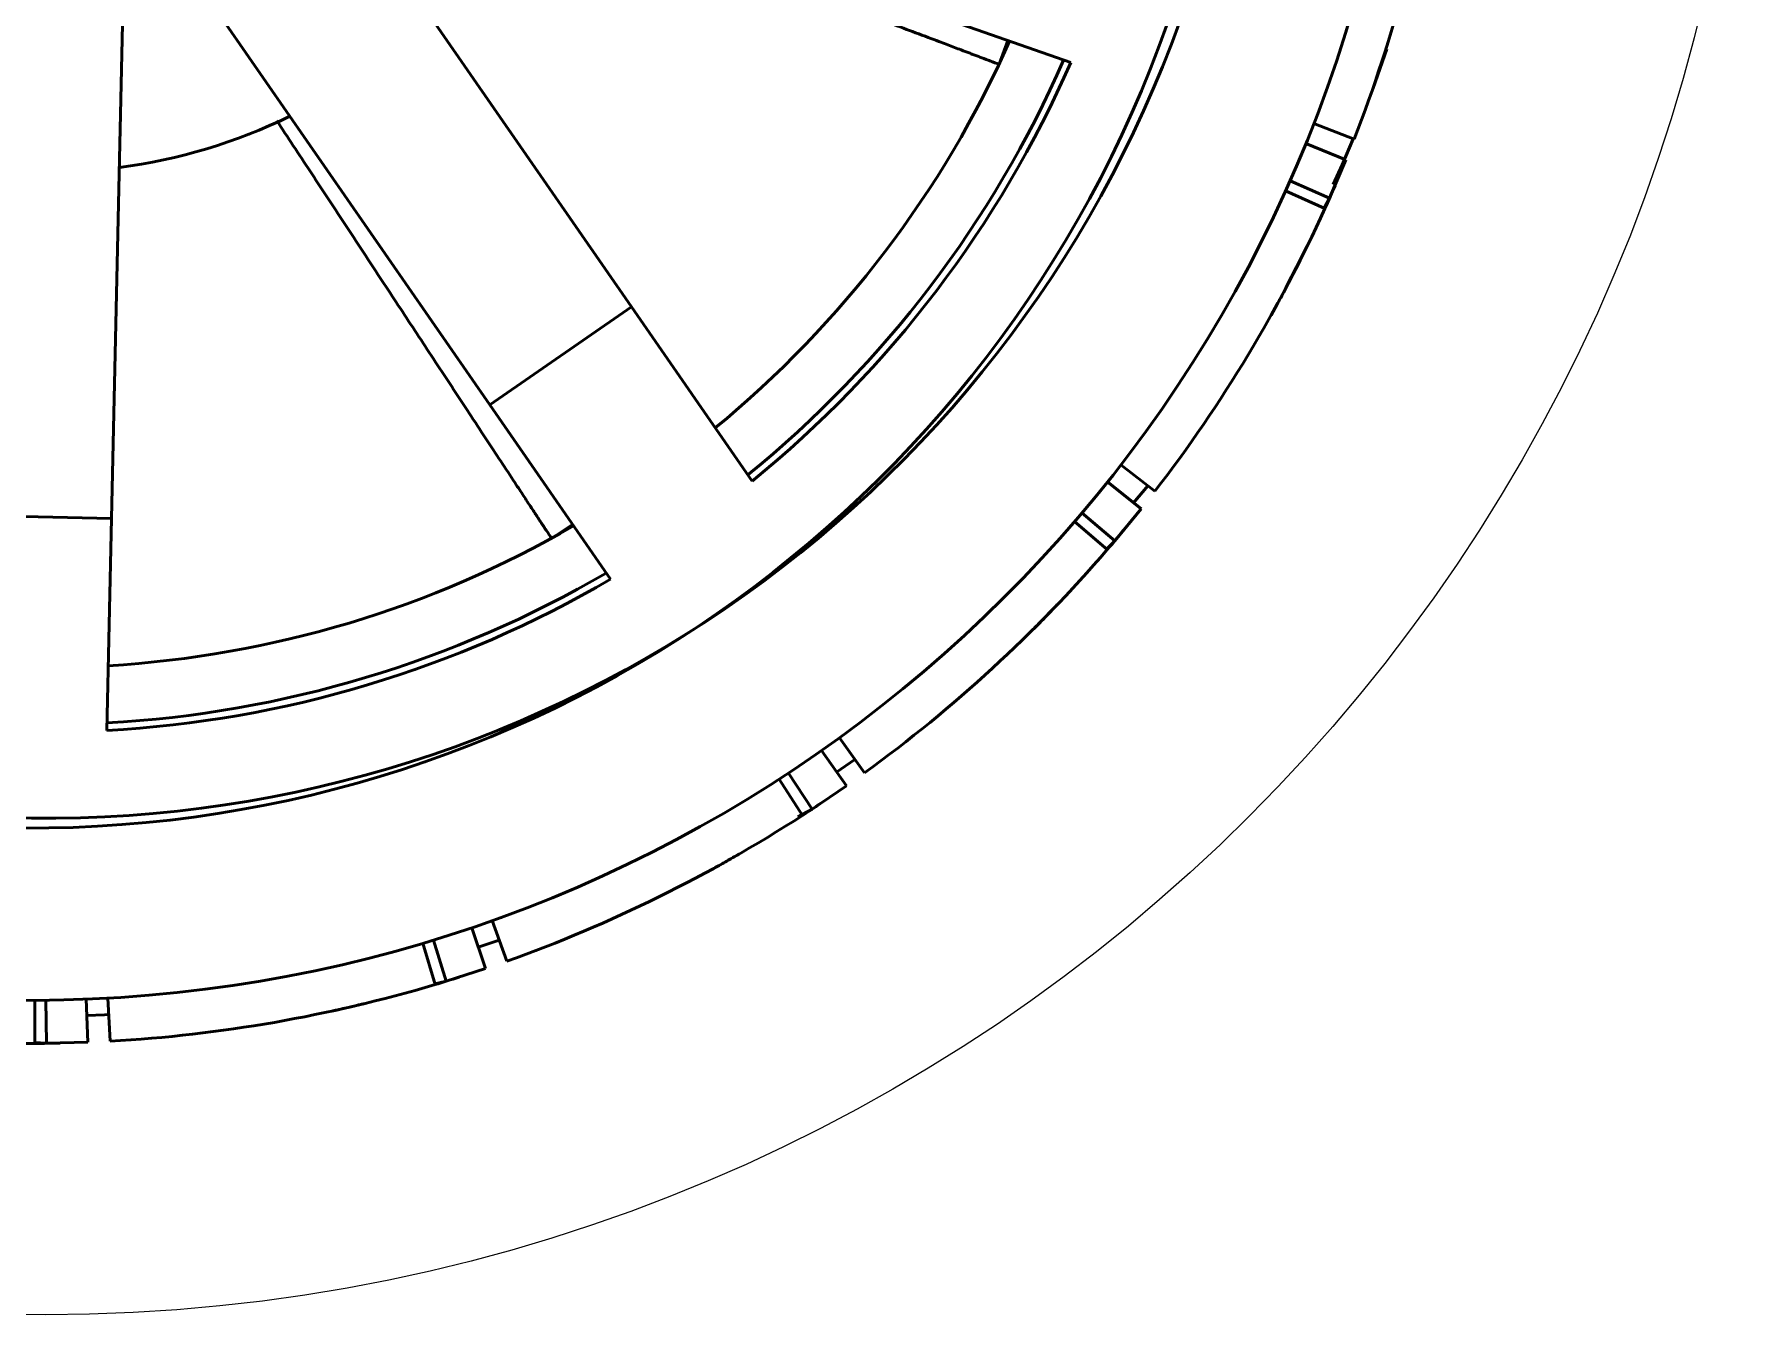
# Model space of a CAD drawing. Header units: inches. Extents: x -1846 to 3013, y 0 to 1997.
# Drawn here: x 2774.52 to 2814.32, y 313.82 to 343.56 of the extents above; entities that cross this region are included whole.
import ezdxf

# ---------------------------------------------------------------- set-up
doc = ezdxf.new("R2010")
doc.units = ezdxf.units.IN
doc.layers.add('Basic', color=7, linetype='Continuous', lineweight=50)
doc.layers.add('Thin', color=3, linetype='Continuous', lineweight=25)

msp = doc.modelspace()

# ---------------------------------------------------------------- linework, layer by layer
at = {"layer": 'Basic'}
for p, q in [((2788.393135160442, 337.2294907865413), (2780.139530020873, 349.1444090739075)), ((2776.317955078279, 332.3137099747461), (2776.644061507091, 346.8044287350982)), ((2785.104988462179, 334.9517525902821), (2776.85138332261, 346.8666708776478)), ((2798.59799567262, 342.9023668748288), (2793.951391953827, 344.5286007288538)), ((2797.138971327308, 343.4130010773107), (2796.931721315786, 342.8636045332574)), ((2805.915479839859, 343.2199256012706), (2805.936891556381, 343.212706527149)), ((2804.246026011382, 341.4876912882797), (2805.177555648014, 341.1240258705167)), ((2804.058986975164, 341.0195112132525), (2804.984671641914, 340.6412151681453)), ((2804.984671561665, 340.6412149717759), (2804.607190978031, 339.7547093745612)), ((2803.586697709425, 339.9227253894488), (2804.49762333662, 339.5101547873475)), ((2803.692945119277, 340.1598692315953), (2804.607190978031, 339.7547093745612)), ((2804.607190885001, 339.7547091646389), (2804.478793958147, 339.518682868874)), ((2803.956249336497, 338.373086395674), (2803.611151854285, 337.7018399160544)), ((2785.104988462179, 334.9517525902821), (2788.393135160442, 337.2294907865413)), ((2791.196440258897, 333.1826348226533), (2788.393135160442, 337.2294907865413)), ((2803.39115508777, 337.2926948949377), (2803.249803770625, 337.0368892792563)), ((2787.908293560634, 330.9048966263937), (2785.104988462179, 334.9517525902821)), ((2799.759949737747, 333.5609321961512), (2800.551289490828, 332.9495555567593)), ((2799.448585527105, 333.1644116896792), (2800.230195148603, 332.54064378446)), ((2800.055440466308, 332.6750297425125), (2800.38352321966, 333.0765410214659)), ((2772.318967599042, 332.4037052018485), (2776.317955078279, 332.3137099747461)), ((2776.207194289622, 327.3919933316248), (2776.317955078279, 332.3137099747461)), ((2798.855181804873, 332.4427171564249), (2799.618247560051, 331.7963962970417)), ((2800.230195016281, 332.5406436186537), (2799.618247560051, 331.7963962970417)), ((2787.028061323608, 332.1756013670175), (2786.537465355943, 331.8529487265342)), ((2798.686427020667, 332.2451126605853), (2799.444219188838, 331.5926166607065)), ((2799.618247411648, 331.7963961218321), (2799.42855517071, 331.6061041439508)), ((2793.222364967605, 327.2191362824761), (2793.809405196618, 326.4095785207816)), ((2792.81190045913, 326.9263990777951), (2793.386113672254, 326.1076932784546)), ((2792.039208911019, 326.4011193919456), (2792.589275513265, 325.5659986024222)), ((2793.159601332131, 326.4244089378882), (2793.5846210183, 326.7168597947531)), ((2791.821618261453, 326.2590629834659), (2792.3648851559, 325.4195029311778)), ((2793.386113498579, 326.1076931566441), (2792.589275513265, 325.5659986024222)), ((2792.58927532151, 325.5659984761197), (2792.258887811854, 325.3849157273077)), ((2784.686596525561, 322.8108400605253), (2785.006893990761, 321.8635230418951)), ((2785.162907938517, 322.976078136067), (2785.498090135372, 322.0339248072975)), ((2783.548417410866, 322.4495305025235), (2783.833146778732, 321.4909225602056)), ((2783.797216025425, 322.5245302582695), (2784.089720349996, 321.568266058319)), ((2784.835335233961, 322.3615792752627), (2785.322957447114, 322.5237318587366)), ((2784.089720130426, 321.568265991156), (2783.82726125211, 321.5107375606991)), ((2785.006893789802, 321.863522973949), (2784.089720349996, 321.568266058319)), ((2775.730937528051, 321.1511527532776), (2775.771370649579, 320.1519705062962)), ((2776.234507927546, 321.1755050935086), (2776.290677624057, 320.1770838571593)), ((2774.5370699992, 321.1251408832014), (2774.540194760451, 320.1251457652799)), ((2774.796920394663, 321.1270079520442), (2774.808165480773, 320.127071180024)), ((2774.808165251175, 320.127071177442), (2774.540130169764, 320.1458162634896)), ((2775.771370437618, 320.1519704977187), (2774.808165480773, 320.127071180024))]:
    msp.add_line(p, q, dxfattribs=at)
at = {"layer": 'Basic', "flags": 128}
for points in [[(2805.564188344209, 342.1658341806693), (2805.617287631007, 342.3083913909646), (2805.936891556381, 343.212706527149)], [(2804.69359499957, 340.0675372150005), (2804.899934538373, 340.5295272684849), (2805.155640331827, 341.1301504740874)], [(2775.743983567188, 320.7733241234429), (2776.153564596848, 320.7892529296847), (2776.255975927962, 320.7940323248123)]]:
    msp.add_lwpolyline(points, dxfattribs=at)
at = {"layer": 'Basic'}
for centre, radius, start, end in [((2774.437077639166, 353.1249846566944), 32.0000000000001, 122.9063086503064, 57.48757152647449), ((2774.790936280948, 353.3533918542945), 28.00000000000005, 127.6575851023333, 55.63472167264027), ((2774.437077639166, 353.1249846566944), 28.00000000000001, 126.7890938006399, 54.95412892232656), ((2774.437077639166, 353.1249846566944), 32.99999999999999, 338.6745267094103, 351.9972177412143), ((2774.790936280948, 353.3533918542945), 24.50000000000002, 309.3932214100051, 336.0283876854749), ((2774.790936280948, 353.3533918542945), 25.8250226729481, 309.1524817823815, 336.2691273131111), ((2774.790936280948, 353.3533918542945), 26, 309.1225303335177, 336.2990787619771), ((2774.790936280948, 353.353391854294), 12.99999999999995, 277.5606876461753, 295.8609214493161), ((2774.437077639166, 353.1249846566944), 32.99999999999999, 335.6334491969756, 336.6569922965955), ((2774.437077639166, 353.1249846566944), 33, 322.3108903457834, 335.633581377578), ((2774.790936280948, 353.3533918542945), 24.5, 273.3932214100162, 300.0283876854814), ((2774.437077639166, 353.1249846566944), 33, 319.2698128333394, 320.2933559329565), ((2774.437077639166, 353.1249846566944), 33, 305.9472539821325, 319.2699450139351), ((2774.790936280948, 353.3533918542945), 25.99999999999998, 273.1225303335129, 300.2990787619741), ((2774.790936280948, 353.3533918542945), 25.82502267294812, 273.1524817823816, 300.2691273131083), ((2774.437077639166, 353.1249846566944), 33, 302.9063086503064, 303.9297195693165), ((2774.437077639166, 353.1249846566944), 32.99999999999998, 289.5836176185006, 302.9063086502919), ((2774.437077639166, 353.1249846566944), 32.99999999999999, 286.5425401060664, 287.5660832056907), ((2774.437077639166, 353.1249846566944), 32.99999999999999, 273.2199812548679, 286.5426722866609), ((2774.437077639166, 353.1249846566944), 33, 256.8563448912395, 270.1790359230374), ((2774.437077639166, 353.1249846566944), 32.99999999999996, 270.178903742427, 271.2024468420439)]:
    msp.add_arc(centre, radius, start, end, dxfattribs=at)
for points, knots in [([(2796.931721315786, 342.8636045332574), (2796.871516886403, 342.8863155765258), (2796.795325085129, 342.91505756965), (2796.645135018853, 342.9717140836075), (2796.559359225432, 343.0040714662069), (2796.466190301545, 343.0392177749305), (2796.368327434736, 343.0761347895956), (2796.275660991514, 343.1110915464834), (2796.079213059564, 343.1851980122061), (2795.84688973104, 343.2728378290823), (2795.511864154952, 343.399220230384), (2794.861994024585, 343.6443721037696), (2793.826066261128, 344.0351573084378), (2792.502434454255, 344.5344737133079), (2791.19622923457, 345.0272162501143), (2789.909338906807, 345.5126725896981), (2788.63785081628, 345.9923187109986), (2787.321674918446, 346.4888225076517), (2786.457596006368, 346.8147808093955), (2785.997783256834, 346.9882369380704)], [0, 0, 0, 0, 0.03932208969544499, 0.04976412656697369, 0.05811880100974291, 0.06596393164394647, 0.07324200828820895, 0.0810011486175961, 0.08978885115071658, 0.131868160490395, 0.1784729579444535, 0.2423872481920449, 0.3588261132182727, 0.4625400168692475, 0.5688344726831814, 0.6744005710105492, 0.7787020277064804, 0.8822380367296939, 1, 1, 1, 1]), ([(2786.537465355942, 331.8529487265342), (2786.502108165731, 331.9067096222126), (2786.45736182335, 331.9747468002366), (2786.369157370696, 332.1088623888683), (2786.318782488407, 332.185457807661), (2786.264065727575, 332.2686550881409), (2786.206592281988, 332.3560439302429), (2786.152170620776, 332.4387925093475), (2786.036799593008, 332.6142150966949), (2785.900359463115, 332.8216734254198), (2785.703603794461, 333.1208420220647), (2785.321944441672, 333.7011581763646), (2784.713559254348, 334.6262128086183), (2783.936208712203, 335.8081806390002), (2783.16909600593, 336.9745817565569), (2782.413313842761, 338.1237546910421), (2781.666624374396, 339.2591021090253), (2780.906718997985, 340.4145444228267), (2780.411949631342, 341.1668452744044), (2780.154631111153, 341.5581001800562)], [0, 0, 0, 0, 0.03954206322087644, 0.05004251437508874, 0.05844392608958855, 0.06633294353287214, 0.07365173480319341, 0.0814542808993097, 0.09029114312667696, 0.1326058502820605, 0.1794713617947367, 0.243743197937274, 0.3608334390179135, 0.4651275334267812, 0.57201661598513, 0.6781732665185207, 0.7830582008300812, 0.8871734054426023, 0.9999999999999999, 0.9999999999999999, 0.9999999999999999, 0.9999999999999999]), ([(2803.746600078467, 337.9608198468505), (2803.740112866465, 337.9481773144686), (2803.727109925424, 337.9228366745857), (2803.617965559788, 337.7145571421225), (2803.502753430362, 337.4960035894647), (2803.410245730478, 337.3284905934808), (2803.3906350224, 337.2929795120505)], [0, 0, 0, 0, 0.3040915481797765, 0.6095198478520768, 0.9172221092557599, 0.9999999999999999, 0.9999999999999999, 0.9999999999999999, 0.9999999999999999]), ([(2798.287119555429, 330.3176283742915), (2798.277333308123, 330.3073256121262), (2798.257717794291, 330.2866747980376), (2798.094315417135, 330.1175815712874), (2797.922196537279, 329.9403399809559), (2797.786242184572, 329.8056748691357), (2797.757421220196, 329.7771272109463)], [0, 0, 0, 0, 0.3040915481797924, 0.6095198478520889, 0.9172221092557824, 1, 1, 1, 1]), ([(2790.895450477997, 324.5221532671623), (2790.883158018941, 324.5150249437312), (2790.858519064592, 324.5007369615793), (2790.654096564722, 324.3845289681368), (2790.43901498245, 324.2629583996837), (2790.270628190025, 324.1720509385033), (2790.234931872481, 324.152779465042)], [0, 0, 0, 0, 0.3040915481797933, 0.6095198478520963, 0.9172221092557913, 1, 1, 1, 1]), ([(2782.170421914875, 321.0439094516242), (2782.156619105996, 321.0405330612986), (2782.128952812677, 321.0337654384231), (2781.900071285285, 320.9798571588018), (2781.659451631255, 320.9238065366754), (2781.472274095599, 320.8840215079923), (2781.432594328238, 320.8755874794261)], [0, 0, 0, 0, 0.3040915481797951, 0.6095198478521064, 0.9172221092557976, 1, 1, 1, 1])]:
    msp.add_open_spline(points, degree=3, knots=knots, dxfattribs=at)
at = {"layer": 'Thin'}
msp.add_circle((2774.790936280935, 353.3533918542945), 39.52879564943396, dxfattribs=at)

doc.saveas('drawing.dxf')
